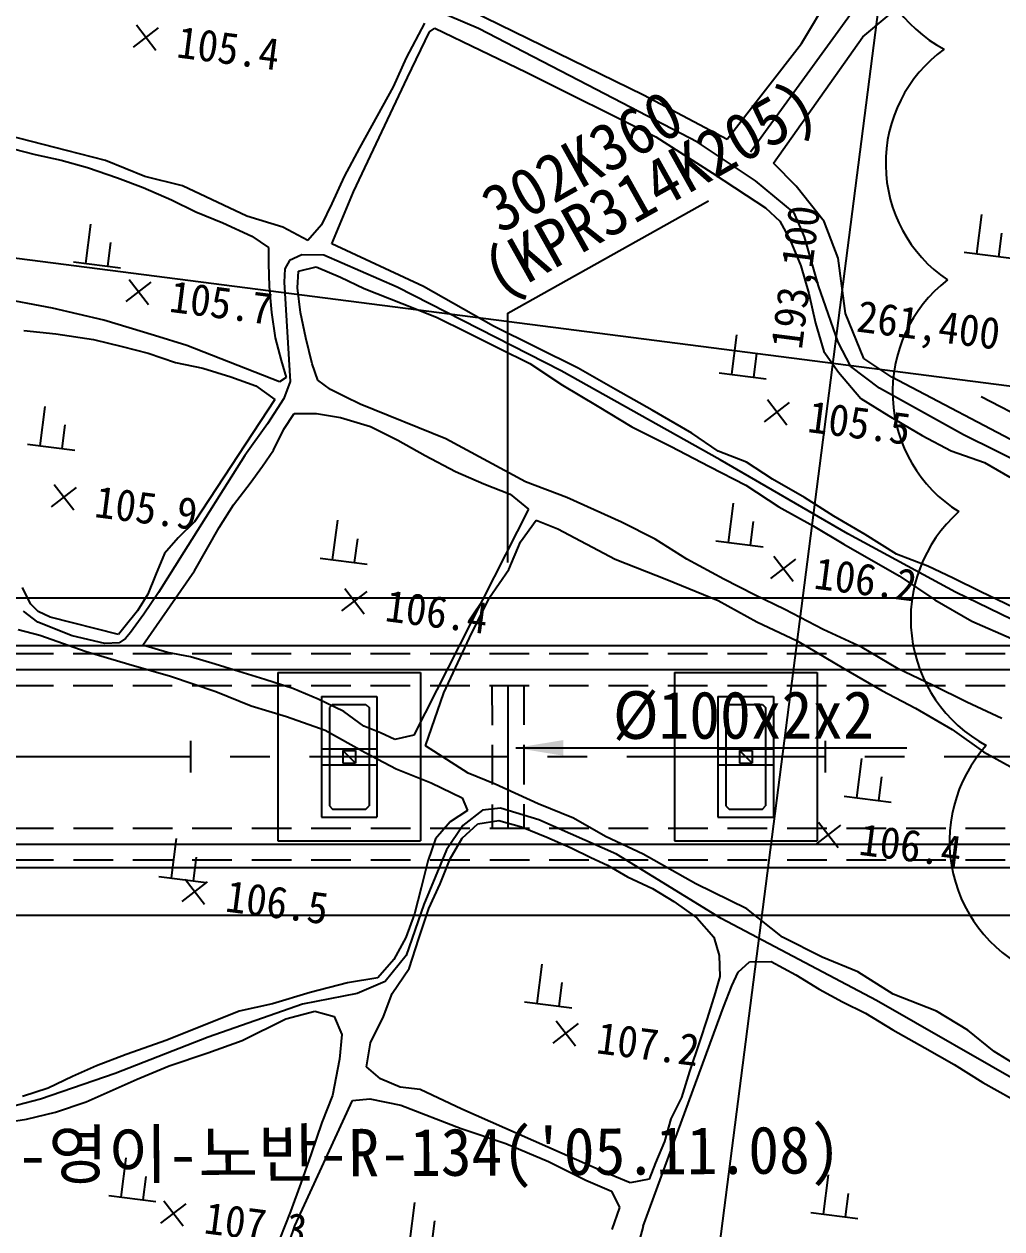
# Model space of a CAD drawing. Header units: millimetres. Extents: x 4198 to 4994, y 1103 to 1807.
# Drawn here: x 4411.5 to 4473.2, y 1443.2 to 1519.2 of the extents above; entities that cross this region are included whole.
import ezdxf
from ezdxf.enums import TextEntityAlignment as Align
from ezdxf.xclip import XClip

# ---------------------------------------------------------------- set-up
doc = ezdxf.new("R2010")
doc.units = ezdxf.units.MM
doc.header["$LTSCALE"] = 10
doc.header["$MEASUREMENT"] = 0
doc.header["$XCLIPFRAME"] = 2
doc.linetypes.add('CENTER', pattern=[2, 1.25, -0.25, 0.25, -0.25])
doc.linetypes.add('HIDDEN', pattern=[0.375, 0.25, -0.125])
doc.layers.add('TZ-BASE', color=253, linetype='Continuous')
doc.layers.add('TZ-CABL', color=4, linetype='Continuous')
doc.styles.add('HANA', font='GulimChe.ttf')
doc.styles.get("Standard").update_dxf_attribs({"font": 'GulimChe.ttf'})
doc.linetypes.add('ZIGZAG', pattern='A,0.0001,-0.2,[131,ltypeshp.shx,S=0.2,R=0,X=-0.2,Y=0],-0.4,[131,ltypeshp.shx,S=0.2,R=180,X=0.2,Y=0],-0.2', length=0.8001)
doc.dimstyles.get("Standard").update_dxf_attribs({"dimtxt": 0.18, "dimasz": 0.18, "dimexe": 0.18, "dimexo": 0.0625, "dimgap": 0.09, "dimtad": 0, "dimtih": 1, "dimtoh": 1, "dimdec": 4, "dimzin": 0, "dimdsep": 46, "dimtxsty": 'Standard', "dimcen": 0.09, "dimadec": 0, "dimazin": 0, "dimtfac": 1, "dimtdec": 4, "dimtofl": 0, "dimtmove": 0, "dimatfit": 3, "dimfxl": 0, "dimtolj": 1, "dimtzin": 0, "dimarcsym": 0})

# ---------------------------------------------------------------- blocks, each defined once
blk = doc.blocks.new('JD-DFHDH6GH34GH7')
at = {"layer": 'TZ-BASE'}
for p, q in [((154.822, -175), (200.656, 181.687)), ((182.375, 45.369, 104.746), (189.993, 51.761, 104.746)), ((158.141, 45.9, 105), (151.019, 48.941, 105)), ((178.525, 44.956, 104.746), (180.526, 48.316, 104.746)), ((157.675, 47.026, 104.746), (168.56, 41.72, 104.746)), ((175.296, 38.123, 101.966), (181.781, 47.026, 101.966)), ((136.401, 44.715, 105.378), (137.984, 45.937, 105.378)), ((136.582, 46.117, 105.378), (137.804, 44.534, 105.378)), ((154.739, 46.229, 105.592), (153.589, 44.055, 105.592)), ((153.67, 42.808, 105.774), (155.057, 45.685, 105.774)), ((155.057, 45.685, 105.774), (155.406, 45.909, 105.774)), ((155.406, 45.909, 105.774), (161.159, 43.135, 105.774)), ((165.053, 42.32, 105), (158.141, 45.9, 105)), ((173.831, 38.915, 104.746), (178.525, 44.956, 104.746)), ((176.757, 37.411, 104.746), (182.375, 45.369, 104.746)), ((153.589, 44.055, 105.592), (152.78, 42.225, 105.592)), ((150.265, 35.599, 105.774), (153.67, 42.808, 105.774)), ((161.159, 43.135, 105.774), (169.339, 39.067, 105.774)), ((152.78, 42.225, 105.592), (151.77, 40.382, 105.592)), ((171.964, 38.739, 105), (165.053, 42.32, 105)), ((168.56, 41.72, 104.746), (173.831, 38.915, 104.746)), ((151.77, 40.382, 105.592), (150.649, 38.371, 105.592)), ((132.165, 38.214, 105.592), (125.555, 39.882, 105.592)), ((169.339, 39.067, 105.774), (172.879, 36.794, 105.774)), ((175.618, 36.286, 105), (171.964, 38.739, 105)), ((128.807, 38.317, 105.874), (130.203, 37.965, 105.874)), ((130.203, 37.965, 105.874), (131.843, 37.587, 105.874)), ((134.63, 37.567, 105.592), (132.165, 38.214, 105.592)), ((150.649, 38.371, 105.592), (149.676, 36.571, 105.592)), ((80, 37.725), (700, -41.946)), ((131.843, 37.587, 105.874), (133.488, 37.129, 105.874)), ((137.119, 36.559, 105.592), (134.63, 37.567, 105.592)), ((178.183, 35.969, 104.746), (176.757, 37.411, 104.746)), ((133.488, 37.129, 105.874), (135.387, 36.486, 105.874)), ((135.387, 36.486, 105.874), (137.002, 35.865, 105.874)), ((139.498, 35.987, 105.592), (137.119, 36.559, 105.592)), ((149.676, 36.571, 105.592), (148.899, 34.864, 105.592)), ((172.879, 36.794, 105.774), (175.03, 35.399, 105.774)), ((137.002, 35.865, 105.874), (138.79, 35.093, 105.874)), ((143.54, 34.071, 105.592), (139.498, 35.987, 105.592)), ((178.053, 34.273, 105), (175.618, 36.286, 105)), ((179.943, 33.742, 104.746), (178.183, 35.969, 104.746)), ((138.79, 35.093, 105.874), (140.332, 34.346, 105.874)), ((148.904, 32.321, 105.774), (150.265, 35.599, 105.774)), ((175.03, 35.399, 105.774), (176.254, 34.591, 105.774)), ((140.332, 34.346, 105.874), (142.033, 33.649, 105.874)), ((148.899, 34.864, 105.592), (148.26, 33.531, 105.592)), ((176.254, 34.591, 105.774), (177.156, 33.762, 105.774)), ((178.71, 32.771, 105), (178.053, 34.273, 105)), ((189.568, 31.692, 104.525), (189.887, 34.172, 104.525)), ((133.399, 31.093, 104.263), (133.717, 33.573, 104.263)), ((142.033, 33.649, 105.874), (143.866, 32.799, 105.874)), ((145.806, 33.37, 105.592), (143.54, 34.071, 105.592)), ((148.26, 33.531, 105.592), (147.395, 32.545, 105.592)), ((177.156, 33.762, 105.774), (177.8, 32.552, 105.774)), ((180.822, 31.417, 104.746), (179.943, 33.742, 104.746)), ((143.866, 32.799, 105.874), (144.92, 32.101, 105.874)), ((147.395, 32.545, 105.592), (145.806, 33.37, 105.592)), ((179.589, 29.682, 105), (178.71, 32.771, 105)), ((190.957, 31.514, 104.525), (191.148, 33.002, 104.525)), ((134.787, 30.915, 104.263), (134.978, 32.403, 104.263)), ((144.92, 32.101, 105.874), (144.905, 31.091, 105.874)), ((154.692, 29.63, 105.774), (148.904, 32.321, 105.774)), ((177.8, 32.552, 105.774), (178.471, 30.94, 105.774)), ((132.605, 31.195, 104.263), (135.581, 30.813, 104.263)), ((146.232, 31.274, 106), (145.949, 30.74, 106)), ((147.014, 31.628, 106), (146.232, 31.274, 106)), ((148.404, 31.617, 106), (147.014, 31.628, 106)), ((153.016, 29.59, 106), (148.404, 31.617, 106)), ((181.292, 27.934, 104.746), (180.822, 31.417, 104.746)), ((188.775, 31.794, 104.525), (191.75, 31.412, 104.525)), ((144.905, 31.091, 105.874), (144.96, 29.641, 105.874)), ((145.949, 30.74, 106), (145.892, 29.915, 106)), ((146.743, 29.555, 106.217), (146.794, 30.609, 106.217)), ((146.794, 30.609, 106.217), (147.907, 30.883, 106.217)), ((147.907, 30.883, 106.217), (149.445, 30.216, 106.217)), ((178.471, 30.94, 105.774), (178.988, 29.197, 105.774)), ((135.938, 28.681, 105.74), (137.521, 29.904, 105.74)), ((136.118, 30.084, 105.74), (137.341, 28.501, 105.74)), ((144.96, 29.641, 105.874), (145.107, 27.995, 105.874)), ((145.892, 29.915, 106), (146.266, 23.64, 106)), ((149.445, 30.216, 106.217), (150.945, 29.507, 106.217)), ((159.096, 27.132, 105.774), (154.692, 29.63, 105.774)), ((180.833, 26.121, 105), (179.589, 29.682, 105)), ((131.281, 28.263, 105.874), (126.864, 29.105, 105.874)), ((146.925, 27.992, 106.217), (146.743, 29.555, 106.217)), ((150.945, 29.507, 106.217), (153.348, 28.573, 106.217)), ((163.36, 24.323, 106), (153.016, 29.59, 106)), ((178.988, 29.197, 105.774), (179.393, 27.326, 105.774)), ((134.52, 27.505, 105.874), (131.281, 28.263, 105.874)), ((153.348, 28.573, 106.217), (155.504, 27.704, 106.217)), ((137.732, 26.544, 105.874), (134.52, 27.505, 105.874)), ((145.107, 27.995, 105.874), (145.333, 26.395, 105.874)), ((147.272, 26.4, 106.217), (146.925, 27.992, 106.217)), ((155.504, 27.704, 106.217), (157.465, 26.742, 106.217)), ((182.445, 25.102, 104.746), (181.292, 27.934, 104.746)), ((129.474, 26.853, 105.874), (131.507, 26.662, 105.874)), ((131.507, 26.662, 105.874), (133.873, 26.292, 105.874)), ((157.465, 26.742, 106.217), (159.428, 25.74, 106.217)), ((164.436, 24.492, 105.774), (159.096, 27.132, 105.774)), ((174.114, 24.101, 104.263), (174.432, 26.581, 104.263)), ((179.393, 27.326, 105.774), (179.914, 25.542, 105.774)), ((133.873, 26.292, 105.874), (135.679, 25.845, 105.874)), ((135.679, 25.845, 105.874), (137.321, 25.427, 105.874)), ((139.753, 25.909, 105.874), (137.732, 26.544, 105.874)), ((145.595, 23.625, 105.874), (139.753, 25.909, 105.874)), ((145.333, 26.395, 105.874), (145.709, 24.965, 105.874)), ((147.66, 24.77, 106.217), (147.272, 26.4, 106.217)), ((181.63, 24.602, 105), (180.833, 26.121, 105)), ((137.321, 25.427, 105.874), (139.054, 24.854, 105.874)), ((159.428, 25.74, 106.217), (161.389, 24.777, 106.217)), ((175.502, 23.923, 104.263), (175.693, 25.41, 104.263)), ((179.914, 25.542, 105.774), (180.847, 24.231, 105.774)), ((184.219, 23.927, 104.746), (182.445, 25.102, 104.746)), ((139.054, 24.854, 105.874), (140.774, 24.481, 105.874)), ((140.774, 24.481, 105.874), (142.545, 23.951, 105.874)), ((145.709, 24.965, 105.874), (146.021, 23.896, 105.874)), ((148.01, 23.743, 106.217), (147.66, 24.77, 106.217)), ((161.389, 24.777, 106.217), (163.456, 23.419, 106.217)), ((173.388, 18.708, 106), (163.36, 24.323, 106)), ((166.785, 23.151, 105.774), (164.436, 24.492, 105.774)), ((183.439, 23.236, 105), (181.63, 24.602, 105)), ((142.545, 23.951, 105.874), (144.118, 23.367, 105.874)), ((146.021, 23.896, 105.874), (145.595, 23.625, 105.874)), ((146.266, 23.64, 106), (145.876, 22.579, 106)), ((148.816, 23.149, 106.217), (148.01, 23.743, 106.217)), ((173.32, 24.203, 104.263), (176.296, 23.821, 104.263)), ((180.847, 24.231, 105.774), (182.247, 22.586, 105.774)), ((193.084, 19.256, 104.746), (184.219, 23.927, 104.746)), ((144.118, 23.367, 105.874), (145.304, 22.516, 105.874)), ((149.735, 22.685, 106.217), (148.816, 23.149, 106.217)), ((163.456, 23.419, 106.217), (165.642, 22.108, 106.217)), ((169.091, 21.848, 105.774), (166.785, 23.151, 105.774)), ((188.731, 20.289, 105), (183.439, 23.236, 105)), ((130.515, 19.599, 105.935), (130.834, 22.079, 105.935)), ((145.304, 22.516, 105.874), (140.235, 14.796, 105.874)), ((145.876, 22.579, 106), (144.853, 20.975, 106)), ((150.694, 22.222, 106.217), (149.735, 22.685, 106.217)), ((156.086, 20.03, 106.217), (150.694, 22.222, 106.217)), ((165.642, 22.108, 106.217), (167.827, 20.796, 106.217)), ((176.182, 21.106, 105.539), (177.765, 22.328, 105.539)), ((176.362, 22.509, 105.539), (177.584, 20.926, 105.539)), ((182.247, 22.586, 105.774), (184.014, 21.49, 105.774)), ((200.061, 17.396), (189.845, 22.691)), ((145.87, 20.655, 106.318), (146.533, 21.627, 106.318)), ((146.533, 21.627, 106.318), (147.946, 21.639, 106.318)), ((147.946, 21.639, 106.318), (149.457, 21.374, 106.318)), ((149.457, 21.374, 106.318), (151.351, 20.811, 106.318)), ((171.608, 20.397, 105.774), (169.091, 21.848, 105.774)), ((184.014, 21.49, 105.774), (186.113, 20.254, 105.774)), ((131.904, 19.421, 105.935), (132.095, 20.908, 105.935)), ((144.853, 20.975, 106), (143.423, 18.984, 106)), ((145.23, 19.321, 106.318), (145.87, 20.655, 106.318)), ((151.351, 20.811, 106.318), (153.063, 19.954, 106.318)), ((167.827, 20.796, 106.217), (170.248, 19.582, 106.217)), ((153.063, 19.954, 106.318), (154.782, 18.976, 106.318)), ((161.108, 17.329, 106.217), (156.086, 20.03, 106.217)), ((173.258, 19.254, 105.774), (171.608, 20.397, 105.774)), ((186.113, 20.254, 105.774), (187.954, 19.284, 105.774)), ((200.326, 14.547, 105), (188.731, 20.289, 105)), ((129.722, 19.701, 105.935), (132.697, 19.319, 105.935)), ((143.423, 18.984, 106), (139.564, 12.903, 106)), ((144.529, 18.306, 106.318), (145.23, 19.321, 106.318)), ((170.248, 19.582, 106.217), (172.715, 18.289, 106.217)), ((175.039, 18.562, 105.774), (173.258, 19.254, 105.774)), ((187.954, 19.284, 105.774), (190.062, 18.534, 105.774)), ((143.75, 17.246, 106.318), (144.529, 18.306, 106.318)), ((154.782, 18.976, 106.318), (156.705, 17.971, 106.318)), ((172.715, 18.289, 106.217), (175.013, 17.106, 106.217)), ((181.445, 14.044, 106), (173.388, 18.708, 106)), ((176.683, 17.499, 105.774), (175.039, 18.562, 105.774)), ((190.062, 18.534, 105.774), (191.656, 17.628, 105.774)), ((156.705, 17.971, 106.318), (158.492, 17.199, 106.318)), ((178.698, 16.337, 105.774), (176.683, 17.499, 105.774)), ((131.226, 15.748, 105.902), (132.809, 16.97, 105.902)), ((131.406, 17.151, 105.902), (132.629, 15.568, 105.902)), ((142.709, 15.886, 106.318), (143.75, 17.246, 106.318)), ((158.492, 17.199, 106.318), (160.15, 16.54, 106.318)), ((163.717, 16.329, 106.217), (161.108, 17.329, 106.217)), ((175.013, 17.106, 106.217), (177.08, 15.748, 106.217)), ((160.15, 16.54, 106.318), (161.301, 15.606, 106.318)), ((167.17, 14.778, 106.217), (163.717, 16.329, 106.217)), ((173.917, 13.51, 104.263), (174.236, 15.989, 104.263)), ((180.551, 15.167, 105.774), (178.698, 16.337, 105.774)), ((141.792, 14.453, 106.318), (142.709, 15.886, 106.318)), ((161.301, 15.606, 106.318), (154.074, 1.365, 106.318)), ((177.08, 15.748, 106.217), (179.258, 14.557, 106.217)), ((140.235, 14.796, 105.874), (139.21, 13.801, 105.874)), ((140.234, 11.727, 106.318), (141.792, 14.453, 106.318)), ((148.952, 12.42, 105.935), (149.271, 14.9, 105.935)), ((160.79, 13.553, 106.539), (161.791, 14.911, 106.539)), ((161.791, 14.911, 106.539), (163.16, 14.355, 106.539)), ((169.299, 13.705, 106.217), (167.17, 14.778, 106.217)), ((175.306, 13.331, 104.263), (175.497, 14.819, 104.263)), ((179.258, 14.557, 106.217), (181.192, 13.392, 106.217)), ((182.524, 14.004, 105.774), (180.551, 15.167, 105.774)), ((139.21, 13.801, 105.874), (138.347, 12.815, 105.874)), ((150.341, 12.242, 105.935), (150.532, 13.73, 105.935)), ((163.16, 14.355, 106.539), (166.757, 12.449, 106.539)), ((171.278, 12.461, 106.217), (169.299, 13.705, 106.217)), ((188.234, 10.38, 106), (181.445, 14.044, 106)), ((184.503, 12.759, 105.774), (182.524, 14.004, 105.774)), ((160.055, 11.809, 106.539), (160.79, 13.553, 106.539)), ((173.124, 13.612, 104.263), (176.099, 13.229, 104.263)), ((181.192, 13.392, 106.217), (184.673, 11.398, 106.217)), ((138.347, 12.815, 105.874), (137.79, 11.446, 105.874)), ((139.564, 12.903, 106), (137.967, 10.358, 106)), ((148.158, 12.522, 105.935), (151.134, 12.14, 105.935)), ((166.757, 12.449, 106.539), (170.03, 11.169, 106.539)), ((173.622, 11.201, 106.217), (171.278, 12.461, 106.217)), ((176.583, 11.239, 106.184), (178.166, 12.462, 106.184)), ((176.764, 12.642, 106.184), (177.986, 11.059, 106.184)), ((186.491, 12.001, 105.774), (184.503, 12.759, 105.774)), ((136.988, 7.033, 106.318), (140.234, 11.727, 106.318)), ((137.79, 11.446, 105.874), (137.302, 10.244, 105.874)), ((158.838, 10.034, 106.539), (160.055, 11.809, 106.539)), ((184.673, 11.398, 106.217), (186.912, 9.889, 106.217)), ((188.075, 11.257, 105.774), (186.491, 12.001, 105.774)), ((129.912, 9.64, 105.874), (129.401, 10.656, 105.874)), ((170.03, 11.169, 106.539), (173.266, 9.846, 106.539)), ((175.545, 10.196, 106.217), (173.622, 11.201, 106.217)), ((189.826, 10.402, 105.774), (188.075, 11.257, 105.774)), ((249.723, 10), (80, 10)), ((249.723, 10), (80, 10)), ((137.302, 10.244, 105.874), (136.645, 9.191, 105.874)), ((137.967, 10.358, 106), (137.051, 8.995, 106)), ((149.542, 9.191, 106.385), (151.125, 10.413, 106.385)), ((149.722, 10.594, 106.385), (150.945, 9.011, 106.385)), ((157.592, 7.489, 106.539), (158.838, 10.034, 106.539)), ((177.463, 9.271, 106.217), (175.545, 10.196, 106.217)), ((186.912, 9.889, 106.217), (189.261, 8.548, 106.217)), ((192.47, 8.308, 106), (188.234, 10.38, 106)), ((193.369, 8.695, 105.774), (189.826, 10.402, 105.774)), ((130.372, 8.478, 106), (129.456, 9.177, 106)), ((130.389, 9.146, 105.874), (129.912, 9.64, 105.874)), ((131.139, 8.79, 105.874), (130.389, 9.146, 105.874)), ((136.645, 9.191, 105.874), (135.785, 8.125, 105.874)), ((173.266, 9.846, 106.539), (175.696, 8.51, 106.539)), ((179.887, 8.017, 106.217), (177.463, 9.271, 106.217)), ((132.536, 7.618, 106), (130.372, 8.478, 106)), ((135.45, 7.699, 105.874), (131.139, 8.79, 105.874)), ((137.051, 8.995, 106), (136.214, 7.833, 106)), ((175.696, 8.51, 106.539), (178.237, 7.303, 106.539)), ((189.261, 8.548, 106.217), (191.755, 7.459, 106.217)), ((129.13, 8.013, 106.7), (130.485, 7.658, 106.7)), ((130.485, 7.658, 106.7), (133.419, 6.638, 106.7)), ((134.591, 7.142, 106), (132.536, 7.618, 106)), ((135.785, 8.125, 105.874), (135.45, 7.699, 105.874)), ((136.214, 7.833, 106), (135.901, 7.45, 106)), ((182.343, 6.885, 106.217), (179.887, 8.017, 106.217)), ((162.5, 7, -156.294), (125.025, 7, -156.294)), ((135.496, 7.185, 106), (134.591, 7.142, 106)), ((135.901, 7.45, 106), (135.496, 7.185, 106)), ((138.552, 6.569, 106.318), (136.988, 7.033, 106.318)), ((155.96, 4.031, 106.539), (157.592, 7.489, 106.539)), ((199.975, 7, -156.294), (162.5, 7, -156.294)), ((178.237, 7.303, 106.539), (181.178, 5.557, 106.539)), ((184.612, 5.539, 106.217), (182.343, 6.885, 106.217)), ((133.419, 6.638, 106.7), (136.096, 5.844, 106.7)), ((139.983, 6.3, 106.318), (138.552, 6.569, 106.318)), ((141.547, 5.837, 106.318), (139.983, 6.3, 106.318)), ((136.096, 5.844, 106.7), (138.73, 5.087, 106.7)), ((143.032, 5.368, 106.318), (141.547, 5.837, 106.318)), ((144.68, 4.87, 106.318), (143.032, 5.368, 106.318)), ((181.178, 5.557, 106.539), (183.57, 4.178, 106.539)), ((186.778, 4.509, 106.217), (184.612, 5.539, 106.217)), ((138.73, 5.087, 106.7), (141.58, 4.103, 106.7)), ((146.453, 4.299, 106.318), (144.68, 4.87, 106.318)), ((145.5, 5.3, -78.147), (145.5, -5.3, -78.147)), ((145.5, 5.3, -78.147), (154.5, 5.3, -78.147)), ((154.5, 5.3, -78.147), (154.5, -5.3, -78.147)), ((170.5, 5.3), (179.5, 5.3)), ((170.5, 5.3), (170.5, -5.3)), ((179.5, 5.3), (179.5, -5.3)), ((141.58, 4.103, 106.7), (143.82, 3.199, 106.7)), ((148.031, 3.635, 106.318), (146.453, 4.299, 106.318)), ((148.25, 3.8, -78.147), (148.25, -3.8, -78.147)), ((148.25, 3.8, -78.147), (151.75, 3.8, -78.147)), ((151.75, 3.8, -78.147), (151.75, -3.8, -78.147)), ((154.805, 0.686, 106.539), (155.96, 4.031, 106.539)), ((173.25, 3.8), (176.75, 3.8)), ((173.25, 3.8), (173.25, -3.8)), ((176.75, 3.8), (176.75, -3.8)), ((183.57, 4.178, 106.539), (185.701, 3.067, 106.539)), ((188.948, 3.44, 106.217), (186.778, 4.509, 106.217)), ((143.82, 3.199, 106.7), (146.043, 2.536, 106.7)), ((149.657, 2.853, 106.318), (148.031, 3.635, 106.318)), ((148.95, 3.3, -78.147), (148.75, 3.1, -78.147)), ((148.75, 3.1, -78.147), (148.75, -3.1, -78.147)), ((148.95, 3.3, -78.147), (151.05, 3.3, -78.147)), ((151.05, 3.3, -78.147), (151.25, 3.1, -78.147)), ((151.25, 3.1, -78.147), (151.25, -3.1, -78.147)), ((173.95, 3.3), (173.75, 3.1)), ((173.75, 3.1), (173.75, -3.1)), ((173.95, 3.3), (176.05, 3.3)), ((176.05, 3.3), (176.25, 3.1)), ((176.25, 3.1), (176.25, -3.1)), ((185.701, 3.067, 106.539), (188.01, 1.723, 106.539)), ((191.156, 2.413, 106.217), (188.948, 3.44, 106.217)), ((146.043, 2.536, 106.7), (148.481, 1.685, 106.7)), ((150.928, 1.926, 106.318), (149.657, 2.853, 106.318)), ((148.481, 1.685, 106.7), (150.996, 0.275, 106.7)), ((151.966, 1.51, 106.318), (150.928, 1.926, 106.318)), ((188.01, 1.723, 106.539), (190, 0.318, 106.539)), ((140, 1), (140, -1)), ((152.881, 1.084, 106.318), (151.966, 1.51, 106.318)), ((154.074, 1.365, 106.318), (152.881, 1.084, 106.318)), ((160, 1), (160, -1)), ((180, 1), (180, -1)), ((148.25, 0.5, -78.147), (151.75, 0.5, -78.147)), ((149.6, 0.4, -156.294), (150.4, -0.4, -156.294)), ((149.6, 0.4, -78.147), (150.4, 0.4, -78.147)), ((149.6, 0.4, -78.147), (149.6, -0.4, -78.147)), ((150.4, 0.4, -78.147), (150.4, -0.4, -78.147)), ((150.996, 0.275, 106.7), (152.962, -0.768, 106.7)), ((157.502, -1.036, 106.539), (154.805, 0.686, 106.539)), ((173.25, 0.5), (176.75, 0.5)), ((174.6, 0.4, -78.147), (175.4, -0.4, -78.147)), ((174.6, 0.4), (174.6, -0.4)), ((174.6, 0.4), (175.4, 0.4)), ((175.4, 0.4), (175.4, -0.4)), ((190, 0.318, 106.539), (192.094, -0.837, 106.539)), ((148.25, -0.5, -78.147), (151.75, -0.5, -78.147)), ((149.6, -0.4, -78.147), (150.4, -0.4, -78.147)), ((173.25, -0.5), (176.75, -0.5)), ((174.6, -0.4), (175.4, -0.4)), ((181.995, -2.586, 105.935), (182.314, -0.106, 105.935)), ((152.962, -0.768, 106.7), (155.158, -1.634, 106.7)), ((159.203, -1.733, 106.62), (157.502, -1.036, 106.62)), ((183.384, -2.764, 105.935), (183.575, -1.276, 105.935)), ((155.158, -1.634, 106.7), (157.12, -2.596, 106.7)), ((161.908, -2.969, 106.539), (159.203, -1.733, 106.539)), ((157.12, -2.596, 106.7), (157.453, -3.382, 106.7)), ((164.148, -3.873, 106.539), (161.908, -2.969, 106.539)), ((181.202, -2.484, 105.935), (184.177, -2.866, 105.935)), ((148.75, -3.1, -78.147), (148.95, -3.3, -78.147)), ((148.95, -3.3, -78.147), (151.05, -3.3, -78.147)), ((151.05, -3.3, -78.147), (151.25, -3.1, -78.147)), ((157.453, -3.382, 106.7), (156.369, -4.098, 106.7)), ((158.405, -3.371, 107), (157.165, -4.328, 107)), ((159.539, -3.238, 107), (158.405, -3.371, 107)), ((161.958, -3.967, 107), (159.539, -3.238, 107)), ((173.75, -3.1), (173.95, -3.3)), ((173.95, -3.3), (176.05, -3.3)), ((176.05, -3.3), (176.25, -3.1)), ((148.25, -3.8, -78.147), (151.75, -3.8, -78.147)), ((156.369, -4.098, 106.7), (155.43, -5.169, 106.7)), ((157.165, -4.328, 107), (156.129, -5.87, 107)), ((157.123, -5.139, 107.285), (158.114, -4.227, 107.285)), ((158.114, -4.227, 107.285), (159.433, -4.019, 107.285)), ((159.433, -4.019, 107.285), (160.872, -4.41, 107.285)), ((160.872, -4.41, 107.285), (162.45, -5.074, 107.285)), ((166.846, -6.13, 107), (161.958, -3.967, 107)), ((166.162, -5.034, 106.539), (164.148, -3.873, 106.539)), ((173.25, -3.8), (176.75, -3.8)), ((179.416, -5.536, 106.446), (180.999, -4.313, 106.446)), ((179.596, -4.133, 106.446), (180.818, -5.716, 106.446)), ((138.795, -7.641, 107.808), (139.113, -5.162, 107.808)), ((145.5, -5.3, -78.147), (154.5, -5.3, -78.147)), ((155.43, -5.169, 106.7), (154.956, -6.573, 106.7)), ((156.361, -6.441, 107.285), (157.123, -5.139, 107.285)), ((162.45, -5.074, 107.285), (163.988, -5.741, 107.285)), ((168.535, -6.131, 106.539), (166.162, -5.034, 106.539)), ((170.5, -5.3), (179.5, -5.3)), ((156.129, -5.87, 107), (154.709, -9.316, 107)), ((163.988, -5.741, 107.285), (165.238, -6.346, 107.285)), ((140.183, -7.82, 107.808), (140.375, -6.332, 107.808)), ((154.956, -6.573, 106.7), (154.541, -8.256, 106.7)), ((155.736, -8.016, 107.285), (156.361, -6.441, 107.285)), ((165.238, -6.346, 107.285), (166.28, -6.843, 107.285)), ((173.445, -10.188, 107), (166.846, -6.13, 107)), ((171.848, -8.014, 106.539), (168.535, -6.131, 106.539)), ((162.5, -7, -156.294), (125.025, -7, -156.294)), ((138.001, -7.539, 107.808), (140.977, -7.922, 107.808)), ((199.975, -7, -156.294), (162.5, -7, -156.294)), ((166.28, -6.843, 107.285), (167.539, -7.568, 107.285)), ((167.539, -7.568, 107.285), (169.122, -8.313, 107.285)), ((139.472, -9.113, 106.466), (141.055, -7.89, 106.466)), ((139.652, -7.71, 106.466), (140.875, -9.293, 106.466)), ((154.541, -8.256, 106.7), (154.124, -9.898, 106.7)), ((155.029, -9.556, 107.285), (155.736, -8.016, 107.285)), ((169.122, -8.313, 107.285), (170.467, -9.114, 107.285)), ((175.06, -9.581, 106.539), (171.848, -8.014, 106.539)), ((154.709, -9.316, 107), (153.599, -12.523, 107)), ((154.387, -11.456, 107.285), (155.029, -9.556, 107.285)), ((170.467, -9.114, 107.285), (171.907, -10.15, 107.285)), ((177.317, -11.372, 106.539), (175.06, -9.581, 106.539)), ((249.619, -10), (87.22, -10)), ((249.619, -10), (87.22, -10)), ((154.124, -9.898, 106.7), (153.574, -11.387, 106.7)), ((171.907, -10.15, 107.285), (172.996, -11.371, 107.285)), ((183.251, -15.356, 107), (173.445, -10.188, 107)), ((153.574, -11.387, 106.7), (152.817, -12.769, 106.7)), ((172.996, -11.371, 107.285), (173.314, -12.522, 107.285)), ((179.821, -12.622, 106.539), (177.317, -11.372, 106.539)), ((153.783, -13.352, 107.285), (154.387, -11.456, 107.285)), ((152.817, -12.769, 106.7), (151.802, -13.926, 106.7)), ((153.599, -12.523, 107), (152.271, -14.166, 107)), ((173.314, -12.522, 107.285), (173.359, -13.851, 107.285)), ((182.063, -13.565, 106.539), (179.821, -12.622, 106.539)), ((152.714, -14.916, 107.285), (153.783, -13.352, 107.285)), ((161.843, -15.544, 107.808), (162.161, -13.065, 107.808)), ((174.126, -14.447, 107.208), (174.513, -13.574, 107.208)), ((174.513, -13.574, 107.208), (175.237, -12.921, 107.208)), ((175.237, -12.921, 107.208), (176.61, -12.912, 107.208)), ((176.61, -12.912, 107.208), (178.158, -13.74, 107.208)), ((184.294, -14.954, 106.539), (182.063, -13.565, 106.539)), ((149.885, -14.254, 106.7), (147.542, -14.851, 106.7)), ((151.802, -13.926, 106.7), (149.885, -14.254, 106.7)), ((152.271, -14.166, 107), (150.499, -14.915, 107)), ((163.231, -15.723, 107.808), (163.422, -14.235, 107.808)), ((173.359, -13.851, 107.285), (173.064, -14.88, 107.285)), ((178.158, -13.74, 107.208), (179.63, -14.653, 107.208)), ((147.542, -14.851, 106.7), (145.167, -15.571, 106.7)), ((150.499, -14.915, 107), (147.062, -15.59, 107)), ((152.163, -16.365, 107.285), (152.714, -14.916, 107.285)), ((173.064, -14.88, 107.285), (172.563, -16.487, 107.285)), ((173.606, -15.774, 107.208), (174.126, -14.447, 107.208)), ((179.63, -14.653, 107.208), (181.095, -15.445, 107.208)), ((187.029, -16.027, 106.539), (184.294, -14.954, 106.539)), ((147.062, -15.59, 107), (141.101, -17.673, 107)), ((145.167, -15.571, 106.7), (143.057, -16.032, 106.7)), ((161.049, -15.442, 107.808), (164.025, -15.825, 107.808)), ((168.543, -29.576, 107.208), (173.606, -15.774, 107.208)), ((181.095, -15.445, 107.208), (182.555, -16.158, 107.208)), ((193.262, -21.108, 107), (183.251, -15.356, 107)), ((143.057, -16.032, 106.7), (138.492, -17.864, 106.7)), ((143.257, -17.875, 107.466), (145.996, -16.526, 107.466)), ((145.996, -16.526, 107.466), (147.822, -16.043, 107.466)), ((147.822, -16.043, 107.466), (149.054, -16.367, 107.466)), ((149.054, -16.367, 107.466), (149.533, -17.506, 107.466)), ((151.344, -18.035, 107.285), (152.163, -16.365, 107.285)), ((163.049, -16.641, 107.151), (164.271, -18.224, 107.151)), ((172.563, -16.487, 107.285), (172.094, -17.972, 107.285)), ((182.555, -16.158, 107.208), (184.28, -17.217, 107.208)), ((189.005, -17.231, 106.539), (187.029, -16.027, 106.539)), ((162.868, -18.044, 107.151), (164.451, -16.821, 107.151)), ((184.28, -17.217, 107.208), (186.291, -18.337, 107.208)), ((190.668, -18.576, 106.539), (189.005, -17.231, 106.539)), ((141.101, -17.673, 107), (135.232, -19.963, 107)), ((138.492, -17.864, 106.7), (135.926, -18.758, 106.7)), ((141.088, -18.663, 107.466), (143.257, -17.875, 107.466)), ((149.533, -17.506, 107.466), (149.391, -19.05, 107.466)), ((151.079, -19.546, 107.285), (151.344, -18.035, 107.285)), ((172.094, -17.972, 107.285), (171.449, -19.831, 107.285)), ((135.926, -18.758, 106.7), (134.075, -19.485, 106.7)), ((138.637, -19.47, 107.466), (141.088, -18.663, 107.466)), ((186.291, -18.337, 107.208), (188.136, -19.387, 107.208)), ((192.856, -19.927, 106.539), (190.668, -18.576, 106.539)), ((134.075, -19.485, 106.7), (132.544, -20.15, 106.7)), ((136.634, -20.327, 107.466), (138.637, -19.47, 107.466)), ((149.391, -19.05, 107.466), (148.935, -21.341, 107.466)), ((151.976, -20.295, 107.285), (151.079, -19.546, 107.285)), ((188.136, -19.387, 107.208), (189.947, -20.521, 107.208)), ((135.232, -19.963, 107), (130.525, -21.583, 107)), ((132.544, -20.15, 106.7), (131.017, -20.896, 106.7)), ((133.415, -21.749, 107.466), (136.634, -20.327, 107.466)), ((153.221, -20.819, 107.285), (151.976, -20.295, 107.285)), ((171.449, -19.831, 107.285), (170.951, -21.479, 107.285)), ((131.017, -20.896, 106.7), (129.395, -21.405, 106.7)), ((154.483, -20.979, 107.285), (153.221, -20.819, 107.285)), ((157.108, -22.22, 107.285), (154.483, -20.979, 107.285)), ((189.947, -20.521, 107.208), (191.749, -21.534, 107.208)), ((130.525, -21.583, 107), (128.597, -22.083, 107)), ((131.48, -22.4, 107.466), (133.415, -21.749, 107.466)), ((146.565, -29.571, 107.97), (150.207, -21.662, 107.97)), ((148.935, -21.341, 107.466), (148.279, -23.04, 107.466)), ((150.207, -21.662, 107.97), (151.29, -21.551, 107.97)), ((151.29, -21.551, 107.97), (153.255, -21.948, 107.97)), ((153.255, -21.948, 107.97), (157.066, -23.435, 107.97)), ((170.951, -21.479, 107.285), (170.271, -22.815, 107.285)), ((129.651, -22.843, 107.466), (131.48, -22.4, 107.466)), ((166.13, -26.195, 107.285), (157.108, -22.22, 107.285)), ((127.731, -23.129, 107.466), (129.651, -22.843, 107.466)), ((148.279, -23.04, 107.466), (147.601, -25.022, 107.466)), ((157.066, -23.435, 107.97), (159.874, -24.382, 107.97)), ((170.271, -22.815, 107.285), (169.88, -24.254, 107.285)), ((169.88, -24.254, 107.285), (169.32, -25.582, 107.285)), ((147.601, -25.022, 107.466), (146.955, -26.881, 107.466)), ((159.874, -24.382, 107.97), (162.572, -25.498, 107.97)), ((135.626, -27.755, 107.808), (135.945, -25.276, 107.808)), ((162.572, -25.498, 107.97), (164.91, -26.678, 107.97)), ((169.32, -25.582, 107.285), (168.904, -26.62, 107.285)), ((137.015, -27.934, 107.808), (137.206, -26.446, 107.808)), ((167.708, -26.859, 107.285), (166.13, -26.195, 107.285)), ((179.892, -28.827, 107.452), (180.211, -26.347, 107.452)), ((146.955, -26.881, 107.466), (146.304, -28.661, 107.466)), ((164.91, -26.678, 107.97), (166.531, -27.38, 107.97)), ((168.904, -26.62, 107.285), (167.708, -26.859, 107.285)), ((134.833, -27.654, 107.808), (137.808, -28.036, 107.808)), ((138.311, -27.988, 107.332), (139.533, -29.57, 107.332)), ((153.819, -30.565, 107.808), (154.137, -28.085, 107.808)), ((166.531, -27.38, 107.97), (167.041, -28.397, 107.97)), ((181.281, -29.005, 107.452), (181.472, -27.518, 107.452)), ((138.131, -29.39, 107.332), (139.713, -28.168, 107.332)), ((146.304, -28.661, 107.466), (145.262, -31.272, 107.466)), ((167.041, -28.397, 107.97), (166.567, -29.801, 107.97)), ((179.099, -28.725, 107.452), (182.074, -29.107, 107.452)), ((144.905, -34.445, 107.97), (146.565, -29.571, 107.97)), ((155.207, -30.743, 107.808), (155.398, -29.256, 107.808)), ((168.543, -29.576, 107.208), (167.558, -33.154, 107.208))]:
    blk.add_line(p, q, dxfattribs=at)
at = {"layer": 'TZ-BASE', "linetype": 'CENTER', "flags": 128}
blk.add_lwpolyline([(700, 0), (80, 0), (0, 0)], dxfattribs=at)
at = {"layer": 'TZ-BASE'}
for centre, radius, start, end in [((191.795, 52.566), 9.057, 131.72621, 241.72621), ((192.698, 37.392), 8.875, 125.81506, 235.81506), ((193.183, 22.999), 8.925, 127.81135, 237.81135), ((194.457, 8.687), 9.057, 131.72626, 241.72626), ((196.883, -5.334), 9.036, 138.01786, 248.01786)]:
    blk.add_arc(centre, radius, start, end, dxfattribs=at)
at = {"layer": 'TZ-BASE', "style": 'HANA'}
for s, height, rotation, p in [('105.4', 2, 352.67756, (139.049, 44.079, 105.378)), ('193,100', 2, 82.67756, (178.536, 25.619)), ('105.7', 2, 352.67756, (138.586, 28.046, 105.74)), ('261,400', 2, 352.67756, (181.92, 26.805)), ('105.5', 2, 352.67756, (178.829, 20.47, 105.539)), ('105.9', 2, 352.67756, (133.874, 15.112, 105.902)), ('106.2', 2, 352.67756, (179.231, 10.604, 106.184)), ('106.4', 2, 352.67756, (152.19, 8.555, 106.385)), ('106.4', 2, 352.67756, (182.063, -6.171, 106.446)), ('106.5', 2, 352.67756, (142.12, -9.748, 106.466)), ('107.2', 2, 352.67756, (165.516, -18.679, 107.151)), ("FCR-102-영이-노반-R-134('05.11.08)", 3, 0.37756, (115.521, -26.681)), ('107.3', 2, 352.67756, (140.778, -30.026, 107.332))]:
    blk.add_text(s, height=height, rotation=rotation, dxfattribs=at).set_placement(p)

msp = doc.modelspace()

# ---------------------------------------------------------------- linework, layer by layer
at = {"layer": 'TZ-BASE', "flags": 128}
msp.add_lwpolyline([(4442.023, 1485.251), (4442.023, 1500.954), (4454.682, 1508.04)], dxfattribs=at)
at = {"layer": 'TZ-CABL', "linetype": 'HIDDEN'}
for points in [[(4320.869, 1479.501), (4568.176, 1479.501)], [(4321.123, 1478.501), (4567.923, 1478.501)], [(4320.869, 1477.501), (4568.176, 1477.501)], [(4441.023, 1477.501), (4441.031, 1468.501)], [(4443.023, 1477.503), (4443.031, 1468.503)], [(4320.879, 1468.501), (4568.186, 1468.501)], [(4321.133, 1467.501), (4567.933, 1467.501)], [(4320.879, 1466.501), (4568.186, 1466.501)]]:
    msp.add_lwpolyline(points, dxfattribs=at)
at = {"layer": 'TZ-CABL', "linetype": 'ZIGZAG', "ltscale": 0.5}
for points in [[(4321.123, 1478.501), (4567.923, 1478.501)], [(4442.023, 1477.502), (4442.031, 1468.502)], [(4321.133, 1467.501), (4567.933, 1467.501)]]:
    msp.add_lwpolyline(points, dxfattribs=at)

# ---------------------------------------------------------------- block references
at = {"layer": 'TZ-BASE'}
ref = msp.add_blockref('JD-DFHDH6GH34GH7', (4282.023, 1473.001), dxfattribs=at)
XClip(ref).set_block_clipping_path([(0.0000000001, -75), (700.0000000011, 75.0000000102)])

# ---------------------------------------------------------------- texts
for s, p in [('302K360', (4441.514, 1505.918)), ('(KPR314K205)', (4441.514, 1501.815))]:
    msp.add_text(s, height=3, rotation=29.23871, dxfattribs=at).set_placement(p)
msp.add_text('Ø100x2x2', height=3, rotation=0.05182, dxfattribs=at).set_placement((4456.874, 1475.636), align=Align.MIDDLE)

# ---------------------------------------------------------------- leaders
msp.add_leader([(4442.523, 1473.559), (4467.179, 1473.559)], dimstyle='Standard', override={"dimtxt": 3, "dimasz": 3, "dimexe": 2, "dimexo": 3, "dimgap": 1, "dimtad": 0, "dimtih": 0, "dimcen": 1, "dimaunit": 1, "dimadec": 8, "dimtix": 1, "dimtofl": 1, "dimtmove": 2, "dimtvp": 2}, dxfattribs=at)

doc.saveas('drawing.dxf')
